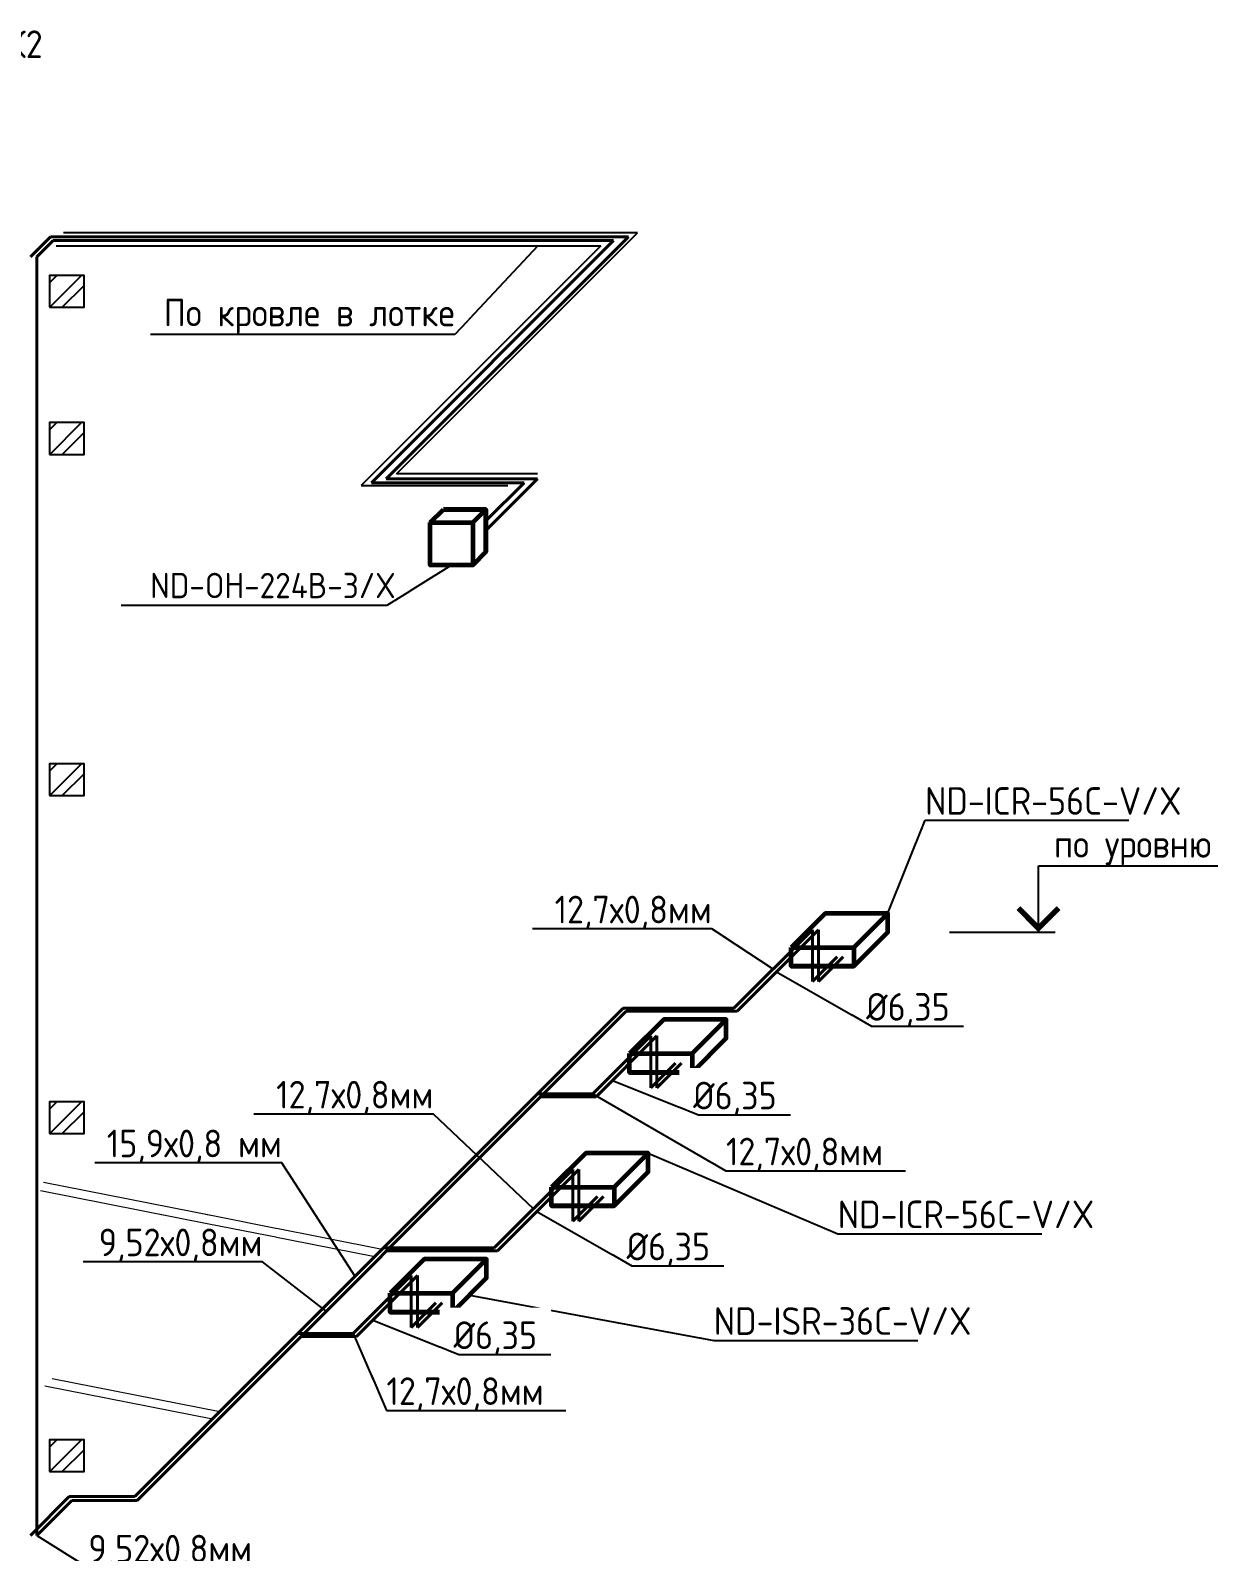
# Model space of a CAD drawing. Header units: millimetres. Extents: x -129048 to 476301, y -5853 to 215316.
# Drawn here: x -30218 to -19544, y 91587 to 105363 of the extents above; entities that cross this region are included whole.
import ezdxf
from ezdxf import colors
from ezdxf.entities.mleader import LeaderData, LeaderLine
from ezdxf.enums import TextEntityAlignment as Align
from ezdxf.math import Vec2, Vec3

# ---------------------------------------------------------------- set-up
doc = ezdxf.new("R2010")
doc.units = ezdxf.units.MM
for name, color, linetype, lineweight in [('0_АР', 8, 'Continuous', 20), ('GAZLAITER', 1, 'Continuous', 40), ('Кондеи', 6, 'Continuous', 60)]:
    doc.layers.add(name, color=color, linetype=linetype, lineweight=lineweight)
doc.styles.add('PIK', font='isocpeur.ttf', dxfattribs={"width": 0.9, "height": 250})
doc.styles.add('TRAJECTORY_TEXT_STYLE', font='simplex.shx', dxfattribs={"width": 0.65})

# ---------------------------------------------------------------- blocks, each defined once
blk = doc.blocks.new('*U3208')
at = {"color": 0, "linetype": 'ByBlock', "lineweight": -2}
for p, q in [((0, 6), (29, 6)), ((-8.07, 0), (0, 0))]:
    blk.add_line(p, q, dxfattribs=at)
at = {"color": 0, "linetype": 'ByBlock', "lineweight": -2, "ltscale": 100}
blk.add_line((-1.5, 0), (1.5, 0), dxfattribs=at)
blk.add_lwpolyline([(0, 0), (0, 6)], dxfattribs=at)
at = {"color": 0, "linetype": 'ByBlock', "lineweight": -2, "ltscale": 100, "const_width": 0.5}
blk.add_lwpolyline([(1.82, 2.18), (0, 0.35), (-1.82, 2.18)], dxfattribs=at)
at = {"linetype": 'ByBlock', "lineweight": -2, "ltscale": 100, "style": 'TRAJECTORY_TEXT_STYLE', "width": 0.65}
blk.add_attdef('Отм.', text='', height=3.5, dxfattribs=at).set_placement((14.5, 6), align=Align.BOTTOM_CENTER)
at = {"color": 0, "linetype": 'ByBlock', "lineweight": -2, "ltscale": 100, "style": 'TRAJECTORY_TEXT_STYLE', "width": 0.65}
blk.add_attdef('Прим.', text='', height=3.5, dxfattribs=at).set_placement((17.57, 4.8), align=Align.TOP_CENTER)

msp = doc.modelspace()

# ---------------------------------------------------------------- hatches: boundary and pattern name
h = msp.add_hatch()
h.set_pattern_fill('ANSI32', color=256, scale=25)
h.set_pattern_definition([(45, (-5930.08, 99017.3), (-168.3798, 168.3798), []), (45, (-5817.83, 99017.3), (-168.3798, 168.3798), [])])
h.paths.add_polyline_path([(-30325.898, 103144.418), (-30638.703, 103144.418), (-30638.703, 102856.445), (-30325.898, 102856.445)])
h.paths.add_polyline_path([(-30044.692, 103144.418), (-30044.692, 102856.445), (-29731.886, 102856.445), (-29731.886, 103144.418)])
h = msp.add_hatch()
h.set_pattern_fill('ANSI32', color=256, scale=25)
h.set_pattern_definition([(45, (-5930.08, 97684.07), (-168.3798, 168.3798), []), (45, (-5817.83, 97684.07), (-168.3798, 168.3798), [])])
h.paths.add_polyline_path([(-30325.898, 101811.2), (-30638.703, 101811.2), (-30638.703, 101523.227), (-30325.898, 101523.227)])
h.paths.add_polyline_path([(-30044.692, 101811.2), (-30044.692, 101523.227), (-29731.886, 101523.227), (-29731.886, 101811.2)])
h = msp.add_hatch()
h.set_pattern_fill('ANSI32', color=256, scale=25)
h.set_pattern_definition([(45, (-5930.08, 94594.6), (-168.3798, 168.3798), []), (45, (-5817.83, 94594.6), (-168.3798, 168.3798), [])])
h.paths.add_polyline_path([(-30325.898, 98721.732), (-30638.703, 98721.732), (-30638.703, 98433.759), (-30325.898, 98433.759)])
h.paths.add_polyline_path([(-30044.692, 98721.732), (-30044.692, 98433.759), (-29731.886, 98433.759), (-29731.886, 98721.732)])
h = msp.add_hatch()
h.set_pattern_fill('ANSI32', color=256, scale=25)
h.set_pattern_definition([(45, (-5930.08, 91533.1), (-168.3798, 168.3798), []), (45, (-5817.83, 91533.1), (-168.3798, 168.3798), [])])
h.paths.add_polyline_path([(-30325.898, 95660.236), (-30638.703, 95660.236), (-30638.703, 95372.263), (-30325.898, 95372.263)])
h.paths.add_polyline_path([(-30044.692, 95660.236), (-30044.692, 95372.263), (-29731.886, 95372.263), (-29731.886, 95660.236)])
h = msp.add_hatch()
h.set_pattern_fill('ANSI32', color=256, scale=25)
h.set_pattern_definition([(45, (-5930.08, 88471.6), (-168.3798, 168.3798), []), (45, (-5817.83, 88471.6), (-168.3798, 168.3798), [])])
h.paths.add_polyline_path([(-30325.898, 92598.74), (-30638.703, 92598.74), (-30638.703, 92310.767), (-30325.898, 92310.767)])
h.paths.add_polyline_path([(-30044.692, 92598.74), (-30044.692, 92310.767), (-29731.886, 92310.767), (-29731.886, 92598.74)])

# ---------------------------------------------------------------- linework, layer by layer
for p, q in [((-24717.199, 103531.35), (-29916.384, 103531.35)), ((-26901.237, 101347.312), (-24717.199, 103531.35)), ((-29983.382, 103412.775), (-25049.585, 103412.775)), ((-25049.585, 103412.775), (-27221.818, 101240.542)), ((-25622.298, 101347.312), (-26901.237, 101347.312)), ((-27221.818, 101240.542), (-25891.725, 101240.542))]:
    msp.add_line(p, q)
for points in [[(-30044.692, 102856.445), (-29731.886, 102856.445), (-29731.886, 103144.418), (-30044.692, 103144.418)], [(-30044.692, 101523.227), (-29731.886, 101523.227), (-29731.886, 101811.2), (-30044.692, 101811.2)], [(-30044.692, 98433.759), (-29731.886, 98433.759), (-29731.886, 98721.732), (-30044.692, 98721.732)], [(-30044.692, 95372.263), (-29731.886, 95372.263), (-29731.886, 95660.236), (-30044.692, 95660.236)], [(-30044.692, 92310.767), (-29731.886, 92310.767), (-29731.886, 92598.74), (-30044.692, 92598.74)]]:
    msp.add_lwpolyline(points, close=True)
at = {"layer": '0_АР'}
for p, q in [((-30019.9, 93155.492), (-28501.196, 92854.612)), ((-30086.775, 93088.616), (-28568.071, 92787.737))]:
    msp.add_line(p, q, dxfattribs=at)
at = {"layer": 'GAZLAITER'}
for p, q in [((-30218.272, 103311.929), (-30035.115, 103495.086)), ((-30035.115, 103495.086), (-28263.249, 103495.086)), ((-28263.249, 103495.086), (-24800.037, 103495.086)), ((-24800.037, 103495.086), (-26993.809, 101301.314)), ((-26993.809, 101301.314), (-25624.329, 101301.314)), ((-25624.329, 101301.314), (-26091.282, 100834.361))]:
    msp.add_line(p, q, dxfattribs=at)
at = {"layer": 'GAZLAITER', "color": 5}
for p, q in [((-30159.865, 103311.929), (-30012.717, 103459.077)), ((-30012.717, 103459.077), (-24934.134, 103459.077)), ((-24934.134, 103459.077), (-27126.173, 101267.038)), ((-30159.865, 92310.767), (-30159.865, 103311.929)), ((-27126.173, 101267.038), (-25745.183, 101267.038)), ((-25745.183, 101267.038), (-26091.282, 100920.938)), ((-30159.865, 91732.546), (-30159.865, 92310.767))]:
    msp.add_line(p, q, dxfattribs=at)
at = {"layer": 'GAZLAITER', "lineweight": 40, "ltscale": 10}
for p, q in [((-23133.685, 97217.787), (-23844.682, 96506.79)), ((-23133.685, 96748.961), (-23133.685, 97217.787)), ((-22909.838, 96972.807), (-23133.685, 96748.961)), ((-24849.018, 96506.79), (-29271.728, 92084.079)), ((-23844.682, 96506.79), (-24849.018, 96506.79)), ((-24597.359, 96256.281), (-25121.988, 95731.652)), ((-24597.359, 95787.455), (-24597.359, 96256.281)), ((-24373.512, 96011.301), (-24597.359, 95787.455)), ((-25121.988, 95731.652), (-25624.156, 95731.652)), ((-25304.17, 95047.302), (-26015.168, 94336.305)), ((-25304.17, 94578.475), (-25304.17, 95047.302)), ((-25080.324, 94802.322), (-25304.17, 94578.475)), ((-26015.168, 94336.305), (-27019.503, 94336.305)), ((-26767.844, 94085.796), (-27292.474, 93561.167)), ((-26767.844, 93616.969), (-26767.844, 94085.796)), ((-26543.997, 93840.816), (-26767.844, 93616.969)), ((-27292.474, 93561.167), (-27794.641, 93561.167)), ((-29865.307, 92084.079), (-30216.84, 91732.546)), ((-29271.728, 92084.079), (-29865.307, 92084.079))]:
    msp.add_line(p, q, dxfattribs=at)
at = {"layer": 'GAZLAITER', "color": 5, "lineweight": 40, "ltscale": 10}
for p, q in [((-23078.123, 97217.787), (-23815.186, 96480.725)), ((-23078.123, 96748.961), (-23078.123, 97217.787)), ((-22854.277, 96972.807), (-23078.123, 96748.961)), ((-24819.521, 96480.725), (-29251.012, 92049.234)), ((-23815.186, 96480.725), (-24819.521, 96480.725)), ((-24541.797, 96256.281), (-25092.492, 95705.587)), ((-24541.797, 95787.455), (-24541.797, 96256.281)), ((-24317.951, 96011.301), (-24541.797, 95787.455)), ((-25092.492, 95705.587), (-25594.659, 95705.587)), ((-25248.609, 95047.302), (-25985.671, 94310.24)), ((-25248.609, 94578.475), (-25248.609, 95047.302)), ((-25024.762, 94802.322), (-25248.609, 94578.475)), ((-25985.671, 94310.24), (-26990.006, 94310.24)), ((-26712.282, 94085.796), (-27262.977, 93535.102)), ((-26712.282, 93616.969), (-26712.282, 94085.796)), ((-26488.436, 93840.816), (-26712.282, 93616.969)), ((-27262.977, 93535.102), (-27765.145, 93535.102)), ((-29843.176, 92049.234), (-30159.865, 91732.546)), ((-29251.012, 92049.234), (-29843.176, 92049.234))]:
    msp.add_line(p, q, dxfattribs=at)
at = {"layer": 'Кондеи'}
for p, q in [((-26595.407, 100905.089), (-26475.673, 101024.823)), ((-26211.016, 100905.089), (-26091.282, 101024.823)), ((-26091.282, 100640.432), (-26211.016, 100520.698)), ((-22450.284, 97196.45), (-22450.284, 97366.813)), ((-23913.958, 96234.944), (-23913.958, 96405.307)), ((-24620.77, 95025.965), (-24620.77, 95196.327)), ((-26084.444, 94064.459), (-26084.444, 94234.821))]:
    msp.add_line(p, q, dxfattribs=at)
for points in [[(-26475.673, 101024.823), (-26091.282, 101024.823), (-26091.282, 100640.432), (-26091.282, 101024.823)], [(-26595.407, 100905.089), (-26211.016, 100905.089), (-26211.016, 100520.698), (-26595.407, 100520.698)], [(-23325.749, 97057.988), (-22759.109, 97057.988), (-22450.284, 97366.813), (-23016.925, 97366.813)], [(-23325.749, 96887.626), (-22759.109, 96887.626), (-22450.284, 97196.45), (-22759.109, 96887.626)], [(-23325.749, 97057.988), (-22759.109, 97057.988), (-22759.109, 96887.626), (-23325.749, 96887.626)], [(-24789.423, 96096.482), (-24222.782, 96096.482), (-23913.958, 96405.307), (-24480.599, 96405.307)], [(-24789.423, 95926.12), (-24222.782, 95926.12), (-23913.958, 96234.944), (-24222.782, 95926.12)], [(-24789.423, 96096.482), (-24222.782, 96096.482), (-24222.782, 95926.12), (-24789.423, 95926.12)], [(-25496.234, 94887.503), (-24929.594, 94887.503), (-24620.77, 95196.327), (-25187.41, 95196.327)], [(-25496.234, 94717.141), (-24929.594, 94717.141), (-24620.77, 95025.965), (-24929.594, 94717.141)], [(-25496.234, 94887.503), (-24929.594, 94887.503), (-24929.594, 94717.141), (-25496.234, 94717.141)], [(-26959.908, 93925.997), (-26393.268, 93925.997), (-26084.444, 94234.821), (-26651.084, 94234.821)], [(-26959.908, 93755.635), (-26393.268, 93755.635), (-26084.444, 94064.459), (-26393.268, 93755.635)], [(-26959.908, 93925.997), (-26393.268, 93925.997), (-26393.268, 93755.635), (-26959.908, 93755.635)]]:
    msp.add_lwpolyline(points, close=True, dxfattribs=at)

# ---------------------------------------------------------------- texts
at = {"insert": (-32516.465, 105363.051), "char_height": 250, "attachment_point": 1, "style": 'PIK'}
msp.add_mtext_dynamic_manual_height_columns('Аксонометрия К2', width=6845.94178, gutter_width=1250, heights=[0], dxfattribs=at)

# ---------------------------------------------------------------- next in the draw order: leaders
at = {"layer": 'GAZLAITER', "color": 18, "lineweight": 25, "ltscale": 10, "true_color": 0x000000}
ml = msp.add_multileader_mtext('Standard', dxfattribs=at)
ml.set_content('{\\C256;\\c0;По кровле в лотке}', color=1, style='PIK')
ml.set_leader_properties()
ml.build(insert=Vec2(0, 0))
ml.multileader.update_dxf_attribs({"text_right_attachment_type": 6, "dogleg_length": 0.36, "arrow_head_size": 0.18})
ctx = ml.context
ctx.base_point, ctx.char_height, ctx.arrow_head_size, ctx.landing_gap_size, ctx.plane_origin = Vec3(-29006.74, 102770.932), 250, 0.18, 0.09, Vec3(-29734.869, 103100.899)
ctx.right_attachment, ctx.text_align_type = 6, 2
notes = []
notes.append((ctx, [(1, (1, 1, 0), (-26373.7, 102608.432), (-1, 0), 0.36, [(0, [(-25619.911, 103412.775)], 0, [])])]))
ctx.mtext.insert, ctx.mtext.alignment, ctx.mtext.flow_direction = Vec3(-26374.15, 102933.432), 3, 5
ctx.mtext.has_bg_fill, ctx.mtext.bg_color, ctx.mtext.bg_scale_factor, ctx.mtext.bg_transparency, ctx.mtext.use_window_bg_color = 1, -1027028792, 1.5, 0, 1
ml = msp.add_multileader_mtext('Standard', dxfattribs=at)
ml.set_content('{\\C256;\\c0;%%C6,35}', color=1, style='PIK')
ml.set_leader_properties()
ml.build(insert=Vec2(0, 0))
ml.multileader.update_dxf_attribs({"text_left_attachment_type": 6, "text_right_attachment_type": 6, "dogleg_length": 0.36, "arrow_head_size": 0.18})
ctx = ml.context
ctx.base_point, ctx.char_height, ctx.arrow_head_size, ctx.landing_gap_size, ctx.plane_origin = Vec3(-22598.347, 96344.757), 250, 0.18, 0.09, Vec3(-23369.185, 96837.281)
ctx.left_attachment, ctx.right_attachment, ctx.text_align_type = 6, 6, 2
notes.append((ctx, [(0, (1, 1, 0), (-22598.707, 96344.757), (1, 0), 0.36, [(0, [(-23458.629, 96837.281)], 0, [])])]))
ctx.mtext.insert, ctx.mtext.alignment, ctx.mtext.flow_direction = Vec3(-21889.507, 96644.757), 3, 5
ctx.mtext.has_bg_fill, ctx.mtext.bg_color, ctx.mtext.bg_scale_factor, ctx.mtext.bg_transparency, ctx.mtext.use_window_bg_color = 1, -1027028792, 1.5, 0, 1
ml = msp.add_multileader_mtext('Standard', dxfattribs=at)
ml.set_content('{\\C256;\\c0;%%C6,35}', color=1, style='PIK')
ml.set_leader_properties()
ml.build(insert=Vec2(0, 0))
ml.multileader.update_dxf_attribs({"text_left_attachment_type": 6, "text_right_attachment_type": 6, "dogleg_length": 0.36, "arrow_head_size": 0.18})
ctx = ml.context
ctx.base_point, ctx.char_height, ctx.arrow_head_size, ctx.landing_gap_size, ctx.plane_origin = Vec3(-24165.78, 95541.262), 250, 0.18, 0.09, Vec3(-24854.574, 95854.06)
ctx.left_attachment, ctx.right_attachment, ctx.text_align_type = 6, 6, 2
notes.append((ctx, [(0, (1, 1, 0), (-24166.14, 95541.262), (1, 0), 0.36, [(0, [(-24944.018, 95854.06)], 0, [])])]))
ctx.mtext.insert, ctx.mtext.alignment, ctx.mtext.flow_direction = Vec3(-23456.94, 95841.262), 3, 5
ctx.mtext.has_bg_fill, ctx.mtext.bg_color, ctx.mtext.bg_scale_factor, ctx.mtext.bg_transparency, ctx.mtext.use_window_bg_color = 1, -1027028792, 1.5, 0, 1
ml = msp.add_multileader_mtext('Standard', dxfattribs=at)
ml.set_content('9,52х0,8мм', color=(0, 0, 0), style='PIK')
ml.set_leader_properties()
ml.build(insert=Vec2(0, 0))
ml.multileader.update_dxf_attribs({"text_left_attachment_type": 6, "text_right_attachment_type": 6, "dogleg_length": 0.36, "arrow_head_size": 0.18})
ctx = ml.context
ctx.base_point, ctx.char_height, ctx.arrow_head_size, ctx.landing_gap_size, ctx.plane_origin = Vec3(-29692.228, 91438.193), 250, 0.18, 0.09, Vec3(-29179.146, 91918.446)
ctx.left_attachment, ctx.right_attachment = 6, 6
notes.append((ctx, [(0, (1, 1, 0), (-29692.588, 91438.193), (1, 0), 0.36, [(0, [(-30159.865, 91732.546)], 0, [])])]))
ctx.mtext.insert, ctx.mtext.flow_direction = Vec3(-29692.138, 91738.193), 5
ctx.mtext.has_bg_fill, ctx.mtext.bg_color, ctx.mtext.bg_scale_factor, ctx.mtext.bg_transparency, ctx.mtext.use_window_bg_color = 1, -1027028792, 1.5, 0, 1
at = {"layer": 'Кондеи', "color": 18, "lineweight": 25, "ltscale": 10, "true_color": 0x000000}
ml = msp.add_multileader_mtext('Standard', dxfattribs=at)
ml.set_content('{\\H0.91667x;ND-OH-224B-3/X}', color=(0, 0, 0), style='PIK')
ml.set_leader_properties()
ml.build(insert=Vec2(0, 0))
ml.multileader.update_dxf_attribs({"text_right_attachment_type": 6, "dogleg_length": 0.36, "arrow_head_size": 0.18})
ctx = ml.context
ctx.base_point, ctx.char_height, ctx.arrow_head_size, ctx.landing_gap_size, ctx.plane_origin = Vec3(-29132.927, 100325.406), 250, 0.18, 0.09, Vec3(-26403.211, 100520.698)
ctx.right_attachment = 6
notes.append((ctx, [(0, (1, 1, 0), (-26987.38, 100154.572), (-1, 0), 0.36, [(0, [(-26403.211, 100520.698)], 0, [])])]))
ctx.mtext.insert, ctx.mtext.flow_direction = Vec3(-29132.837, 100450.406), 5
ctx.mtext.has_bg_fill, ctx.mtext.bg_color, ctx.mtext.bg_scale_factor, ctx.mtext.bg_transparency, ctx.mtext.use_window_bg_color = 1, -1027028792, 1.5, 0, 1
ml = msp.add_multileader_mtext('Standard', dxfattribs=at)
ml.set_content('ND-ICR-56C-V/X', color=(0, 0, 0), style='PIK')
ml.set_leader_properties()
ml.build(insert=Vec2(0, 0))
ml.multileader.update_dxf_attribs({"text_left_attachment_type": 6, "text_right_attachment_type": 6, "dogleg_length": 0.36, "arrow_head_size": 0.18})
ctx = ml.context
ctx.base_point, ctx.char_height, ctx.arrow_head_size, ctx.landing_gap_size, ctx.plane_origin = Vec3(-22112.688, 98209.474), 250, 0.18, 0.09, Vec3(-22450.284, 97366.813)
ctx.left_attachment, ctx.right_attachment = 6, 6
notes.append((ctx, [(0, (1, 1, 0), (-22113.048, 98209.474), (1, 0), 0.36, [(0, [(-22450.284, 97366.813)], 0, [])])]))
ctx.mtext.insert, ctx.mtext.width, ctx.mtext.flow_direction = Vec3(-22112.598, 98509.474), 1828.66846, 5
ctx.mtext.has_bg_fill, ctx.mtext.bg_color, ctx.mtext.bg_scale_factor, ctx.mtext.bg_transparency, ctx.mtext.use_window_bg_color = 1, -1027028792, 1.5, 0, 1
ml = msp.add_multileader_mtext('Standard', dxfattribs=at)
ml.set_content('ND-ICR-56C-V/X', color=(0, 0, 0), style='PIK')
ml.set_leader_properties()
ml.build(insert=Vec2(0, 0))
ml.multileader.update_dxf_attribs({"text_left_attachment_type": 6, "text_right_attachment_type": 6, "dogleg_length": 0.36, "arrow_head_size": 0.18})
ctx = ml.context
ctx.base_point, ctx.char_height, ctx.arrow_head_size, ctx.landing_gap_size, ctx.plane_origin = Vec3(-22903.419, 94465.371), 250, 0.18, 0.09, Vec3(-24620.77, 95196.327)
ctx.left_attachment, ctx.right_attachment = 6, 6
notes.append((ctx, [(0, (1, 1, 0), (-22903.779, 94465.371), (1, 0), 0.36, [(0, [(-24620.77, 95196.327)], 0, [])])]))
ctx.mtext.insert, ctx.mtext.width, ctx.mtext.flow_direction = Vec3(-22903.329, 94765.371), 1828.66846, 5
ctx.mtext.has_bg_fill, ctx.mtext.bg_color, ctx.mtext.bg_scale_factor, ctx.mtext.bg_transparency, ctx.mtext.use_window_bg_color = 1, -1027028792, 1.5, 0, 1
ml = msp.add_multileader_mtext('Standard', dxfattribs=at)
ml.set_content('ND-ISR-36C-V/X', color=(0, 0, 0), style='PIK')
ml.set_leader_properties()
ml.build(insert=Vec2(0, 0))
ml.multileader.update_dxf_attribs({"text_left_attachment_type": 6, "text_right_attachment_type": 6, "dogleg_length": 0.36, "arrow_head_size": 0.18})
ctx = ml.context
ctx.base_point, ctx.char_height, ctx.arrow_head_size, ctx.landing_gap_size, ctx.plane_origin = Vec3(-24026.626, 93499.494), 250, 0.18, 0.09, Vec3(-26238.856, 93910.047)
ctx.left_attachment, ctx.right_attachment = 6, 6
notes.append((ctx, [(0, (1, 1, 0), (-24026.986, 93499.494), (1, 0), 0.36, [(0, [(-26238.856, 93910.047)], 0, [])])]))
ctx.mtext.insert, ctx.mtext.width, ctx.mtext.flow_direction = Vec3(-24026.536, 93799.494), 1828.66846, 5
ctx.mtext.has_bg_fill, ctx.mtext.bg_color, ctx.mtext.bg_scale_factor, ctx.mtext.bg_transparency, ctx.mtext.use_window_bg_color = 1, -1027028792, 1.5, 0, 1
for ctx, leaders in notes:
    for number, flags, end, landing, length, lines in leaders:
        leader = LeaderData()
        leader.index, (leader.has_last_leader_line, leader.has_dogleg_vector, leader.attachment_direction) = number, flags
        leader.last_leader_point, leader.dogleg_vector, leader.dogleg_length = Vec3(end), Vec3(landing), length
        for number, points, colour, breaks in lines:
            line = LeaderLine()
            line.index, line.vertices, line.color, line.breaks = number, Vec3.list(points), colors.encode_raw_color(colour), breaks
            leader.lines.append(line)
        ctx.leaders.append(leader)

# ---------------------------------------------------------------- next in the draw order: block references
ref = msp.add_blockref('*U3208', (-21085.435, 97196.45), dxfattribs=dict(xscale=100, yscale=100, zscale=100))
ref.add_attrib('Отм.', 'по уровню потолка', dxfattribs={"linetype": 'ByBlock', "lineweight": -2, "ltscale": 100, "height": 250, "style": 'PIK', "width": 0.9}).set_placement((-19608.844, 97796.45), align=Align.BOTTOM_CENTER)

# ---------------------------------------------------------------- next in the draw order: leaders
at = {"layer": 'GAZLAITER', "color": 18, "lineweight": 25, "ltscale": 10, "true_color": 0x000000}
ml = msp.add_multileader_mtext('Standard', dxfattribs=at)
ml.set_content('12,7х0,8мм', color=(0, 0, 0), style='PIK')
ml.set_leader_properties()
ml.build(insert=Vec2(0, 0))
ml.multileader.update_dxf_attribs({"text_left_attachment_type": 6, "text_right_attachment_type": 6, "dogleg_length": 0.36, "arrow_head_size": 0.18})
ctx = ml.context
ctx.base_point, ctx.char_height, ctx.arrow_head_size, ctx.landing_gap_size, ctx.plane_origin = Vec3(-25417.458, 97226.394), 250, 0.18, 0.09, Vec3(-23489.184, 96862.289)
ctx.left_attachment, ctx.right_attachment, ctx.text_align_type = 6, 6, 2
notes = []
notes.append((ctx, [(1, (1, 1, 0), (-24044.418, 97226.394), (-1, 0), 0.36, [(0, [(-23489.184, 96862.289)], 0, [])])]))
ctx.mtext.insert, ctx.mtext.alignment, ctx.mtext.flow_direction = Vec3(-24044.868, 97526.394), 3, 5
ctx.mtext.has_bg_fill, ctx.mtext.bg_color, ctx.mtext.bg_scale_factor, ctx.mtext.bg_transparency, ctx.mtext.use_window_bg_color = 1, -1027028792, 1.5, 0, 1
ml = msp.add_multileader_mtext('Standard', dxfattribs=at)
ml.set_content('12,7х0,8мм', color=(0, 0, 0), style='PIK')
ml.set_leader_properties()
ml.build(insert=Vec2(0, 0))
ml.multileader.update_dxf_attribs({"text_left_attachment_type": 6, "text_right_attachment_type": 6, "dogleg_length": 0.36, "arrow_head_size": 0.18})
ctx = ml.context
ctx.base_point, ctx.char_height, ctx.arrow_head_size, ctx.landing_gap_size, ctx.plane_origin = Vec3(-23916.582, 95034.956), 250, 0.18, 0.09, Vec3(-24974.572, 95879.068)
ctx.left_attachment, ctx.right_attachment = 6, 6
notes.append((ctx, [(0, (1, 1, 0), (-23916.942, 95034.956), (1, 0), 0.36, [(0, [(-25121.988, 95731.652)], 0, [])])]))
ctx.mtext.insert, ctx.mtext.flow_direction = Vec3(-23916.492, 95334.956), 5
ctx.mtext.has_bg_fill, ctx.mtext.bg_color, ctx.mtext.bg_scale_factor, ctx.mtext.bg_transparency, ctx.mtext.use_window_bg_color = 1, -1027028792, 1.5, 0, 1
ml = msp.add_multileader_mtext('Standard', dxfattribs=at)
ml.set_content('{\\C256;\\c0;%%C6,35}', color=1, style='PIK')
ml.set_leader_properties()
ml.build(insert=Vec2(0, 0))
ml.multileader.update_dxf_attribs({"text_left_attachment_type": 6, "text_right_attachment_type": 6, "dogleg_length": 0.36, "arrow_head_size": 0.18})
ctx = ml.context
ctx.base_point, ctx.char_height, ctx.arrow_head_size, ctx.landing_gap_size, ctx.plane_origin = Vec3(-24768.832, 94174.272), 250, 0.18, 0.09, Vec3(-25539.67, 94666.796)
ctx.left_attachment, ctx.right_attachment, ctx.text_align_type = 6, 6, 2
notes.append((ctx, [(0, (1, 1, 0), (-24769.192, 94174.272), (1, 0), 0.36, [(0, [(-25629.115, 94666.796)], 0, [])])]))
ctx.mtext.insert, ctx.mtext.alignment, ctx.mtext.flow_direction = Vec3(-24059.992, 94474.272), 3, 5
ctx.mtext.has_bg_fill, ctx.mtext.bg_color, ctx.mtext.bg_scale_factor, ctx.mtext.bg_transparency, ctx.mtext.use_window_bg_color = 1, -1027028792, 1.5, 0, 1
ml = msp.add_multileader_mtext('Standard', dxfattribs=at)
ml.set_content('{\\C256;\\c0;%%C6,35}', color=1, style='PIK')
ml.set_leader_properties()
ml.build(insert=Vec2(0, 0))
ml.multileader.update_dxf_attribs({"text_left_attachment_type": 6, "text_right_attachment_type": 6, "dogleg_length": 0.36, "arrow_head_size": 0.18})
ctx = ml.context
ctx.base_point, ctx.char_height, ctx.arrow_head_size, ctx.landing_gap_size, ctx.plane_origin = Vec3(-26336.265, 93370.777), 250, 0.18, 0.09, Vec3(-27025.059, 93683.575)
ctx.left_attachment, ctx.right_attachment, ctx.text_align_type = 6, 6, 2
notes.append((ctx, [(0, (1, 1, 0), (-26336.625, 93370.777), (1, 0), 0.36, [(0, [(-27114.503, 93683.575)], 0, [])])]))
ctx.mtext.insert, ctx.mtext.alignment, ctx.mtext.flow_direction = Vec3(-25627.425, 93670.777), 3, 5
ctx.mtext.has_bg_fill, ctx.mtext.bg_color, ctx.mtext.bg_scale_factor, ctx.mtext.bg_transparency, ctx.mtext.use_window_bg_color = 1, -1027028792, 1.5, 0, 1
for ctx, leaders in notes:
    for number, flags, end, landing, length, lines in leaders:
        leader = LeaderData()
        leader.index, (leader.has_last_leader_line, leader.has_dogleg_vector, leader.attachment_direction) = number, flags
        leader.last_leader_point, leader.dogleg_vector, leader.dogleg_length = Vec3(end), Vec3(landing), length
        for number, points, colour, breaks in lines:
            line = LeaderLine()
            line.index, line.vertices, line.color, line.breaks = number, Vec3.list(points), colors.encode_raw_color(colour), breaks
            leader.lines.append(line)
        ctx.leaders.append(leader)

# ---------------------------------------------------------------- next in the draw order: leaders
ml = msp.add_multileader_mtext('Standard', dxfattribs=at)
ml.set_content('12,7х0,8мм', color=(0, 0, 0), style='PIK')
ml.set_leader_properties()
ml.build(insert=Vec2(0, 0))
ml.multileader.update_dxf_attribs({"text_left_attachment_type": 6, "text_right_attachment_type": 6, "dogleg_length": 0.36, "arrow_head_size": 0.18})
ctx = ml.context
ctx.base_point, ctx.char_height, ctx.arrow_head_size, ctx.landing_gap_size, ctx.plane_origin = Vec3(-27939.606, 95549.494), 250, 0.18, 0.09, Vec3(-25659.669, 94691.804)
ctx.left_attachment, ctx.right_attachment, ctx.text_align_type = 6, 6, 2
notes = []
notes.append((ctx, [(1, (1, 1, 0), (-26566.566, 95549.494), (-1, 0), 0.36, [(0, [(-25659.669, 94691.804)], 0, [])])]))
ctx.mtext.insert, ctx.mtext.alignment, ctx.mtext.flow_direction = Vec3(-26567.016, 95849.494), 3, 5
ctx.mtext.has_bg_fill, ctx.mtext.bg_color, ctx.mtext.bg_scale_factor, ctx.mtext.bg_transparency, ctx.mtext.use_window_bg_color = 1, -1027028792, 1.5, 0, 1
ml = msp.add_multileader_mtext('Standard', dxfattribs=at)
ml.set_content('12,7х0,8мм', color=(0, 0, 0), style='PIK')
ml.set_leader_properties()
ml.build(insert=Vec2(0, 0))
ml.multileader.update_dxf_attribs({"text_left_attachment_type": 6, "text_right_attachment_type": 6, "dogleg_length": 0.36, "arrow_head_size": 0.18})
ctx = ml.context
ctx.base_point, ctx.char_height, ctx.arrow_head_size, ctx.landing_gap_size, ctx.plane_origin = Vec3(-26991.966, 92864.471), 250, 0.18, 0.09, Vec3(-27145.058, 93708.583)
ctx.left_attachment, ctx.right_attachment = 6, 6
notes.append((ctx, [(0, (1, 1, 0), (-26992.326, 92864.471), (1, 0), 0.36, [(0, [(-27292.474, 93561.167)], 0, [])])]))
ctx.mtext.insert, ctx.mtext.flow_direction = Vec3(-26991.876, 93164.471), 5
ctx.mtext.has_bg_fill, ctx.mtext.bg_color, ctx.mtext.bg_scale_factor, ctx.mtext.bg_transparency, ctx.mtext.use_window_bg_color = 1, -1027028792, 1.5, 0, 1
for ctx, leaders in notes:
    for number, flags, end, landing, length, lines in leaders:
        leader = LeaderData()
        leader.index, (leader.has_last_leader_line, leader.has_dogleg_vector, leader.attachment_direction) = number, flags
        leader.last_leader_point, leader.dogleg_vector, leader.dogleg_length = Vec3(end), Vec3(landing), length
        for number, points, colour, breaks in lines:
            line = LeaderLine()
            line.index, line.vertices, line.color, line.breaks = number, Vec3.list(points), colors.encode_raw_color(colour), breaks
            leader.lines.append(line)
        ctx.leaders.append(leader)

# ---------------------------------------------------------------- next in the draw order: leaders
ml = msp.add_multileader_mtext('Standard', dxfattribs=at)
ml.set_content('15,9х0,8 мм', color=(0, 0, 0), style='PIK')
ml.set_leader_properties()
ml.build(insert=Vec2(0, 0))
ml.multileader.update_dxf_attribs({"text_left_attachment_type": 6, "text_right_attachment_type": 6, "dogleg_length": 0.36, "arrow_head_size": 0.18})
ctx = ml.context
ctx.base_point, ctx.char_height, ctx.arrow_head_size, ctx.landing_gap_size, ctx.plane_origin = Vec3(-29447.106, 95107.572), 250, 0.18, 0.09, Vec3(-27276.92, 94078.888)
ctx.left_attachment, ctx.right_attachment, ctx.text_align_type = 6, 6, 2
notes = []
notes.append((ctx, [(0, (1, 1, 0), (-27939.066, 95107.572), (-1, 0), 0.36, [(0, [(-27276.92, 94078.888)], 0, [])])]))
ctx.mtext.insert, ctx.mtext.alignment, ctx.mtext.flow_direction = Vec3(-27939.516, 95407.572), 3, 5
ctx.mtext.has_bg_fill, ctx.mtext.bg_color, ctx.mtext.bg_scale_factor, ctx.mtext.bg_transparency, ctx.mtext.use_window_bg_color = 1, -1027028792, 1.5, 0, 1
for ctx, leaders in notes:
    for number, flags, end, landing, length, lines in leaders:
        leader = LeaderData()
        leader.index, (leader.has_last_leader_line, leader.has_dogleg_vector, leader.attachment_direction) = number, flags
        leader.last_leader_point, leader.dogleg_vector, leader.dogleg_length = Vec3(end), Vec3(landing), length
        for number, points, colour, breaks in lines:
            line = LeaderLine()
            line.index, line.vertices, line.color, line.breaks = number, Vec3.list(points), colors.encode_raw_color(colour), breaks
            leader.lines.append(line)
        ctx.leaders.append(leader)

# ---------------------------------------------------------------- next in the draw order: leaders
ml = msp.add_multileader_mtext('Standard', dxfattribs=at)
ml.set_content('9,52х0,8мм', color=(0, 0, 0), style='PIK')
ml.set_leader_properties()
ml.build(insert=Vec2(0, 0))
ml.multileader.update_dxf_attribs({"text_left_attachment_type": 6, "text_right_attachment_type": 6, "dogleg_length": 0.36, "arrow_head_size": 0.18})
ctx = ml.context
ctx.base_point, ctx.char_height, ctx.arrow_head_size, ctx.landing_gap_size, ctx.plane_origin = Vec3(-29532.799, 94211.668), 250, 0.18, 0.09, Vec3(-29019.717, 93948.947)
ctx.left_attachment, ctx.right_attachment, ctx.text_align_type = 6, 6, 2
notes = []
notes.append((ctx, [(1, (1, 1, 0), (-28114.759, 94211.668), (-1, 0), 0.36, [(0, [(-27537.2, 93763.047)], 0, [])])]))
ctx.mtext.insert, ctx.mtext.alignment, ctx.mtext.flow_direction = Vec3(-28115.209, 94511.668), 3, 5
ctx.mtext.has_bg_fill, ctx.mtext.bg_color, ctx.mtext.bg_scale_factor, ctx.mtext.bg_transparency, ctx.mtext.use_window_bg_color = 1, -1027028792, 1.5, 0, 1
for ctx, leaders in notes:
    for number, flags, end, landing, length, lines in leaders:
        leader = LeaderData()
        leader.index, (leader.has_last_leader_line, leader.has_dogleg_vector, leader.attachment_direction) = number, flags
        leader.last_leader_point, leader.dogleg_vector, leader.dogleg_length = Vec3(end), Vec3(landing), length
        for number, points, colour, breaks in lines:
            line = LeaderLine()
            line.index, line.vertices, line.color, line.breaks = number, Vec3.list(points), colors.encode_raw_color(colour), breaks
            leader.lines.append(line)
        ctx.leaders.append(leader)

# ---------------------------------------------------------------- next in the draw order: linework, layer by layer
at = {"layer": '0_АР'}
for p, q in [((-30098.272, 94933.091), (-28549.196, 94626.195)), ((-30124.885, 94858.239), (-28616.072, 94559.319)), ((-28616.072, 94559.319), (-27097.368, 94258.44)), ((-28549.196, 94626.195), (-27030.492, 94325.315))]:
    msp.add_line(p, q, dxfattribs=at)

doc.saveas('drawing.dxf')
